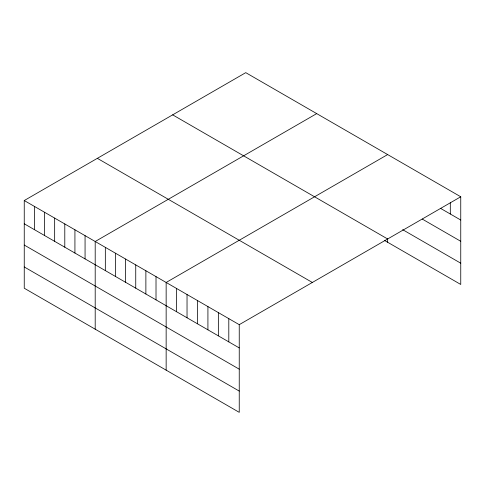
<?xml version="1.0" encoding="UTF-8"?>
<svg xmlns="http://www.w3.org/2000/svg" width="485" height="485" viewBox="0 0 485 485"><rect width="100%" height="100%" fill="white"/><g stroke="black" fill="none" stroke-linecap="round" stroke-linejoin="round"><path stroke-width="0.73" d="M24.25 200.541L239.244 324.665L239.244 412.347L24.25 288.223L24.25 200.541L245.756 72.653L460.75 196.777L460.75 284.459L384.484 240.433M316.705 113.617L95.199 241.5L95.199 329.182M387.654 154.576L166.149 282.464L166.149 370.146M239.244 324.665L460.75 196.777M440.519 208.35L460.75 220.032M422.241 219.062L460.75 241.294M402.665 229.666L460.75 263.197M172.66 114.854L387.654 238.984M97.346 158.334L312.34 282.464M24.25 223.791L239.244 347.915M24.25 245.052L239.244 369.176M24.25 266.956L239.244 391.086M450.31 202.754L450.31 214M387.654 238.717L387.654 242.257M228.799 318.633L228.799 341.889M218.359 312.607L218.359 335.856M207.919 306.581L207.919 329.83M197.474 300.548L197.474 323.798M187.034 294.522L187.034 317.772M176.588 288.49L176.588 311.74M156.012 276.608L156.012 299.863M145.876 270.757L145.876 294.013M135.739 264.907L135.739 288.157M125.603 259.057L125.603 282.306M115.466 253.206L115.466 276.456M105.336 247.35L105.336 270.606M85.063 235.649L85.063 258.899M74.926 229.799L74.926 253.049M64.79 223.943L64.79 247.198M54.653 218.092L54.653 241.348M44.523 212.242L44.523 235.492M34.386 206.392L34.386 229.641"/></g></svg>
